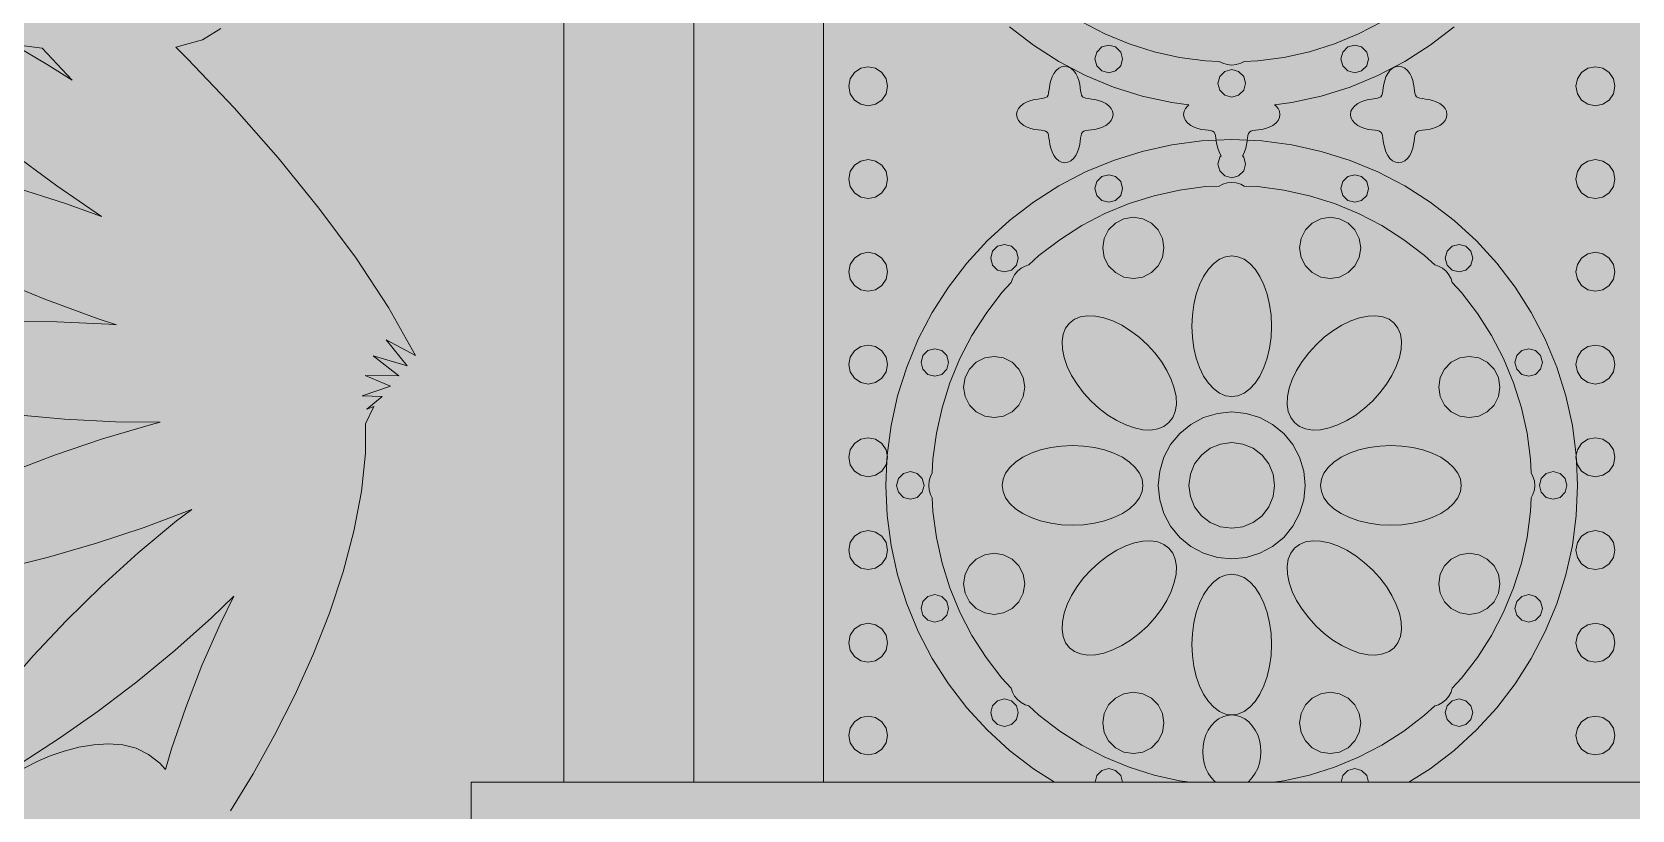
# Model space of a CAD drawing. Header units: millimetres. Extents: x -2412 to 16214, y -1176 to 12021.
# Drawn here: x 1608 to 2925, y 4450 to 5091 of the extents above; entities that cross this region are included whole.
import ezdxf

# ---------------------------------------------------------------- set-up
doc = ezdxf.new("R2010")
doc.units = ezdxf.units.MM
for name, color, linetype, lineweight, true_color in [('00_WHITE_BACKGROUND', 7, 'Continuous', 18, 0xffffff), ('03_FRAMES_DOORS', 7, 'Continuous', 18, 0x000000), ('06_ORNAMENT', 7, 'Continuous', 18, 0x000000), ('07_RAILINGS', 7, 'Continuous', 18, 0x000000)]:
    doc.layers.add(name, color=color, linetype=linetype, lineweight=lineweight, true_color=true_color)

msp = doc.modelspace()

# ---------------------------------------------------------------- linework, layer by layer
at = {"layer": '00_WHITE_BACKGROUND', "lineweight": 18, "true_color": 0xffffff}
msp.add_solid([(-2412.2137, -1175.5725), (16213.7405, -1175.5725), (-2412.2137, 12015.2672), (16213.7405, 12015.2672)], dxfattribs=at)
at = {"layer": '03_FRAMES_DOORS', "color": 7, "lineweight": 18, "true_color": 0x000000}
for points in [[(2857.4504, 5782.9924), (2817.5725, 5775.8015), (2770.5344, 5766.6412), (2721.5725, 5756.3664), (2671.1603, 5744.9924), (2619.7557, 5732.5038), (2567.8321, 5718.8702), (2515.8626, 5704.1069), (2464.3206, 5688.1985), (2413.6641, 5671.145), (2364.3664, 5652.9313), (2316.8855, 5633.5573), (2271.7099, 5613.0076), (2229.2977, 5591.2672), (2190.1221, 5568.3511), (2154.6412, 5544.229), (2123.3435, 5518.916), (2096.6718, 5492.3969), (2075.1298, 5464.6565), (2059.145, 5435.6794), (2049.2214, 5405.4809), (2045.8015, 5374.0458), (2045.8015, 4473.2824)], [(2885.1298, 5679.3893), (2875.4046, 5677.6183), (2835.8779, 5669.8473), (2794.2443, 5661.0076), (2750.9008, 5651.1145), (2706.2595, 5640.1374), (2660.7634, 5628.0916), (2614.8092, 5614.9466), (2568.7939, 5600.7176), (2523.1603, 5585.374), (2478.3206, 5568.9313), (2434.6718, 5551.374), (2392.6565, 5532.687), (2352.6565, 5512.8702), (2315.1145, 5491.9084), (2280.4275, 5469.8015), (2249.0229, 5446.5496), (2221.313, 5422.1374), (2197.7099, 5396.5649), (2178.626, 5369.8168), (2164.4885, 5341.8779), (2155.6947, 5312.7634), (2152.6718, 5282.4427), (2152.6718, 4473.2824)], [(2311.1298, 5321.2519), (2298.7481, 5307.542), (2282.1374, 5283.771), (2269.8168, 5258.9466), (2262.1679, 5233.0534), (2259.542, 5206.1069), (2259.542, 4473.2824)], [(2505.5115, 4473.2824), (2561.3282, 4473.2824), (2582.1985, 4473.2824), (2608.6412, 4473.2824), (2629.5115, 4473.2824), (2685.3282, 4473.2824), (2707.9542, 4473.2824), (2741.2672, 4473.2824), (2938.9313, 4473.2824)]]:
    msp.add_lwpolyline(points, dxfattribs=at)
at = {"layer": '06_ORNAMENT', "color": 7, "lineweight": 18, "true_color": 0x000000}
for points in [[(2471.9847, 5099.1756), (2491.084, 5089.2366), (2510.9924, 5080.9924), (2531.5267, 5074.5191), (2552.5496, 5069.8626), (2573.9084, 5067.0534), (2585.1908, 5066.5496), (2588.0305, 5065.0687), (2591.6794, 5063.9542), (2595.4198, 5063.5878), (2599.1603, 5063.9542), (2602.8092, 5065.0687), (2605.6489, 5066.5496), (2616.9313, 5067.0534), (2638.2901, 5069.8626), (2659.313, 5074.5191), (2679.8473, 5080.9924), (2699.7557, 5089.2366), (2718.855, 5099.1756)], [(1601.542, 5079.4656), (1616.5191, 5077.3588), (1641.1298, 5051.084), (1620.5954, 5064.0458), (1577.7557, 5089.2519)], [(1771.3893, 4449.771), (1789.9847, 4480.0763), (1807.7252, 4511.8931), (1824.3206, 4544.8092), (1839.4504, 4578.458), (1852.8092, 4612.4427), (1864.0916, 4646.3969), (1873.0076, 4679.9084), (1879.2519, 4712.6107), (1882.4885, 4744.1221), (1882.458, 4768.3359), (1889.313, 4782.4427), (1883.6947, 4780.2595), (1896.1832, 4790.8397), (1879.6489, 4791.374), (1903.0534, 4799.2366), (1882.3817, 4807.8931), (1909.9237, 4807.6336), (1888.7634, 4824.2595), (1916.7939, 4816.0305), (1899.4656, 4837.4962), (1923.6641, 4824.4275), (1901.4198, 4863.9084), (1874.7328, 4904.4885), (1844.2443, 4945.6947), (1810.5649, 4987.084), (1774.3206, 5028.2137), (1736.1221, 5068.6412), (1726.3511, 5078.3511), (1748.2901, 5084.3511), (1763.3588, 5093.7405)], [(2412.4427, 5094.916), (2432.1527, 5079.8015), (2453.0992, 5066.458), (2475.1145, 5054.9924), (2498.0611, 5045.4809), (2521.7405, 5038.0153), (2545.9847, 5032.6412), (2560.1374, 5030.7786), (2559.2214, 5030.1069), (2557.3282, 5027.9084), (2556.1374, 5025.4809), (2555.7252, 5022.9008), (2556.1374, 5020.3206), (2557.3282, 5017.8931), (2559.2214, 5015.6947), (2561.6794, 5013.8626), (2564.5191, 5012.4122), (2567.542, 5011.3588), (2570.5802, 5010.6412), (2573.4198, 5010.1985), (2575.9389, 5009.8779), (2578.0305, 5009.5573), (2579.6641, 5009.084), (2580.8244, 5008.3053), (2581.6031, 5007.145), (2582.0763, 5005.5115), (2582.3969, 5003.4198), (2582.626, 5001.6489)], [(2608.2137, 5001.6489), (2608.4427, 5003.4198), (2608.7634, 5005.5115), (2609.2366, 5007.145), (2610.0153, 5008.3053), (2611.1756, 5009.084), (2612.8092, 5009.5573), (2614.9008, 5009.8779), (2617.4198, 5010.1985), (2620.2595, 5010.6412), (2623.2977, 5011.3588), (2626.3206, 5012.4122), (2629.1603, 5013.8626), (2631.6183, 5015.6947), (2633.5115, 5017.8931), (2634.7023, 5020.3206), (2635.1145, 5022.9008), (2634.7023, 5025.4809), (2633.5115, 5027.9084), (2631.6183, 5030.1069), (2630.7023, 5030.7786), (2644.855, 5032.6412), (2669.0992, 5038.0153), (2692.7786, 5045.4809), (2715.7252, 5054.9924), (2737.7557, 5066.458), (2758.687, 5079.8015), (2778.3969, 5094.916)], [(1587.6336, 4994.2748), (1628.5954, 4964.1832), (1665.313, 4938.9771), (1635.5573, 4949.6489), (1591.0076, 4963.8931)], [(2582.626, 5001.6489), (2570.6107, 5001.1298), (2545.9847, 4997.8931), (2521.7405, 4992.5191), (2498.0611, 4985.0534), (2475.1145, 4975.542), (2453.0992, 4964.0763), (2432.1527, 4950.7328), (2412.4427, 4935.6183), (2394.1374, 4918.8397), (2377.3588, 4900.5344), (2362.2443, 4880.8244), (2348.9008, 4859.8779), (2337.4351, 4837.8626), (2327.9237, 4814.916), (2320.458, 4791.2366), (2315.084, 4766.9924), (2311.8626, 4742.4885)], [(2608.2137, 5001.6489), (2595.4198, 5002.2137), (2582.626, 5001.6489)], [(2582.626, 5001.6489), (2582.7176, 5000.9008), (2583.1603, 4998.0611), (2583.8779, 4995.0229), (2584.9313, 4992), (2586.3817, 4989.1603), (2586.6565, 4988.7786), (2585.6031, 4987.7252), (2584.0916, 4982.0611), (2585.6031, 4976.3969), (2589.7557, 4972.2443), (2595.4198, 4970.7176), (2601.084, 4972.2443), (2605.2366, 4976.3969), (2606.7634, 4982.0611), (2605.2366, 4987.7252), (2604.1832, 4988.7786), (2604.458, 4989.1603), (2605.9084, 4992), (2606.9618, 4995.0229), (2607.6794, 4998.0611), (2608.1221, 5000.9008), (2608.2137, 5001.6489)], [(2878.9771, 4742.4885), (2875.7557, 4766.9924), (2870.3817, 4791.2366), (2862.916, 4814.916), (2853.4046, 4837.8626), (2841.9389, 4859.8779), (2828.5954, 4880.8244), (2813.4809, 4900.5344), (2796.7023, 4918.8397), (2778.3969, 4935.6183), (2758.687, 4950.7328), (2737.7557, 4964.0763), (2715.7252, 4975.542), (2692.7786, 4985.0534), (2669.0992, 4992.5191), (2644.855, 4997.8931), (2620.229, 5001.1298), (2608.2137, 5001.6489)], [(2629.5115, 4473.2824), (2638.2901, 4474.4427), (2659.313, 4479.0992), (2679.8473, 4485.5725), (2699.7557, 4493.8168), (2718.855, 4503.7557), (2737.0229, 4515.3282), (2754.1069, 4528.4427), (2762.4275, 4536.0763), (2765.4962, 4537.0229), (2768.855, 4538.8244), (2771.771, 4541.2061), (2774.1527, 4544.1221), (2775.9542, 4547.4809), (2776.9008, 4550.5496), (2784.5344, 4558.8702), (2797.6489, 4575.9542), (2809.2214, 4594.1221), (2819.1603, 4613.2214), (2827.4046, 4633.1298), (2833.8779, 4653.6641), (2838.5344, 4674.687), (2841.3435, 4696.0458), (2841.8473, 4707.3282), (2843.3282, 4710.1679), (2844.4427, 4713.8168), (2844.8092, 4717.5573), (2844.4427, 4721.2977), (2843.3282, 4724.9466), (2841.8473, 4727.7863), (2841.3435, 4739.0687), (2838.5344, 4760.4275), (2833.8779, 4781.4504), (2827.4046, 4801.9847), (2819.1603, 4821.8931), (2809.2214, 4840.9924), (2797.6489, 4859.1603), (2784.5344, 4876.2443), (2776.9008, 4884.5649), (2775.9542, 4887.6336), (2774.1527, 4890.9924), (2771.771, 4893.9084), (2768.855, 4896.2901), (2765.4962, 4898.0916), (2762.4275, 4899.0382), (2754.1069, 4906.6718), (2737.0229, 4919.7863), (2718.855, 4931.3588), (2699.7557, 4941.2977), (2679.8473, 4949.542), (2659.313, 4956.0153), (2638.2901, 4960.6718), (2616.9313, 4963.4809), (2605.6489, 4963.9847), (2602.8092, 4965.4656), (2599.1603, 4966.5802), (2595.4198, 4966.9466), (2591.6794, 4966.5802), (2588.0305, 4965.4656), (2585.1908, 4963.9847), (2573.9084, 4963.4809), (2552.5496, 4960.6718), (2531.5267, 4956.0153), (2510.9924, 4949.542), (2491.084, 4941.2977), (2471.9847, 4931.3588), (2453.8168, 4919.7863), (2436.7328, 4906.6718), (2428.4122, 4899.0382), (2425.3435, 4898.0916), (2421.9847, 4896.2901), (2419.0687, 4893.9084), (2416.687, 4890.9924), (2414.8855, 4887.6336), (2413.9389, 4884.5649), (2406.3053, 4876.2443), (2393.1908, 4859.1603), (2381.6183, 4840.9924), (2371.6794, 4821.8931), (2363.4351, 4801.9847), (2356.9618, 4781.4504), (2352.3053, 4760.4275), (2349.4962, 4739.0687), (2348.9924, 4727.7863), (2347.5115, 4724.9466), (2346.3969, 4721.2977), (2346.0305, 4717.5573), (2346.3969, 4713.8168), (2347.5115, 4710.1679), (2348.9924, 4707.3282), (2349.4962, 4696.0458), (2352.3053, 4674.687), (2356.9618, 4653.6641), (2363.4351, 4633.1298), (2371.6794, 4613.2214), (2381.6183, 4594.1221), (2393.1908, 4575.9542), (2406.3053, 4558.8702), (2413.9389, 4550.5496), (2414.8855, 4547.4809), (2416.687, 4544.1221), (2419.0687, 4541.2061), (2421.9847, 4538.8244), (2425.3435, 4537.0229), (2428.4122, 4536.0763), (2436.7328, 4528.4427), (2453.8168, 4515.3282), (2471.9847, 4503.7557), (2491.084, 4493.8168), (2510.9924, 4485.5725), (2531.5267, 4479.0992), (2552.5496, 4474.4427), (2561.3282, 4473.2824)], [(1575.4351, 4888.4733), (1618.6718, 4870.8702), (1662.5496, 4854.7634), (1677.7099, 4849.8473), (1671.2061, 4850.3969), (1628.5496, 4852.2595), (1586.2901, 4852.4733)], [(1592.6565, 4775.8626), (1634.6718, 4772.0611), (1676.8397, 4769.8931), (1713.5725, 4769.5267), (1706.2748, 4767.7405), (1666.2137, 4755.9847), (1626.626, 4742.5191), (1588.0153, 4727.6641)], [(2311.8626, 4742.4885), (2310.9924, 4746.855), (2307.5115, 4752.0458), (2302.3206, 4755.5267), (2296.1832, 4756.7481), (2290.0458, 4755.5267), (2284.855, 4752.0458), (2281.374, 4746.855), (2280.1527, 4740.7176), (2281.374, 4734.5802), (2284.855, 4729.374), (2290.0458, 4725.9084), (2296.1832, 4724.687), (2302.3206, 4725.9084), (2307.5115, 4729.374), (2310.9924, 4734.5802), (2311.6489, 4737.8931)], [(2879.1908, 4737.8931), (2879.8473, 4734.5802), (2883.3282, 4729.374), (2888.5191, 4725.9084), (2894.6565, 4724.687), (2900.7939, 4725.9084), (2905.9847, 4729.374), (2909.4656, 4734.5802), (2910.687, 4740.7176), (2909.4656, 4746.855), (2905.9847, 4752.0458), (2900.7939, 4755.5267), (2894.6565, 4756.7481), (2888.5191, 4755.5267), (2883.3282, 4752.0458), (2879.8473, 4746.855), (2878.9771, 4742.4885)], [(2311.8626, 4742.4885), (2311.8473, 4742.3664), (2311.6489, 4737.8931)], [(2311.6489, 4737.8931), (2312.2137, 4740.7176), (2311.8626, 4742.4885)], [(2878.9771, 4742.4885), (2878.626, 4740.7176), (2879.1908, 4737.8931)], [(2879.1908, 4737.8931), (2878.9924, 4742.3664), (2878.9771, 4742.4885)], [(2311.6489, 4737.8931), (2310.7634, 4717.5573), (2311.8473, 4692.7481), (2315.084, 4668.1221), (2320.458, 4643.8779), (2327.9237, 4620.1985), (2337.4351, 4597.2519), (2348.9008, 4575.2214), (2362.2443, 4554.2901), (2377.3588, 4534.5802), (2394.1374, 4516.2748), (2412.4427, 4499.4962), (2432.1527, 4484.3817), (2449.5725, 4473.2824)], [(2741.2672, 4473.2824), (2758.687, 4484.3817), (2778.3969, 4499.4962), (2796.7023, 4516.2748), (2813.4809, 4534.5802), (2828.5954, 4554.2901), (2841.9389, 4575.2214), (2853.4046, 4597.2519), (2862.916, 4620.1985), (2870.3817, 4643.8779), (2875.7557, 4668.1221), (2878.9924, 4692.7481), (2880.0763, 4717.5573), (2879.1908, 4737.8931)], [(1581.9542, 4648.7328), (1621.542, 4658.5344), (1661.2214, 4669.9389), (1700.4733, 4682.9313), (1738.7328, 4697.4351), (1739.6031, 4697.8015), (1727.0229, 4688.3053), (1695.5573, 4662.1527), (1665.2061, 4634.626), (1636.2901, 4606.2137), (1609.1298, 4577.3588), (1584.0763, 4548.5344)], [(1599.084, 4489.0382), (1630.626, 4509.3893), (1662.5344, 4531.7863), (1694.3664, 4555.9542), (1725.6489, 4581.6489), (1755.8779, 4608.5954), (1774.2595, 4626.4885), (1762.8397, 4603.4504), (1747.8473, 4569.2672), (1734.5344, 4534.8397), (1722.9618, 4500.626), (1718.0611, 4483.7863), (1713.2061, 4488.8397), (1703.8168, 4496.1832), (1693.771, 4501.1756), (1682.7481, 4503.9847), (1671.0076, 4504.8855), (1658.8702, 4504.1527), (1646.626, 4502.0763), (1634.5802, 4498.9008), (1623.0076, 4494.916), (1612.2137, 4490.3817), (1601.5573, 4484.7939)], [(2595.4198, 4528.626), (2591.6794, 4528.2595), (2588.0305, 4527.145), (2584.5496, 4525.3282), (2581.3588, 4522.855), (2578.5038, 4519.771), (2576.0611, 4516.1679), (2574.0916, 4512.1221), (2572.6565, 4507.7405), (2571.7863, 4503.1298), (2571.4962, 4498.3969), (2571.7863, 4493.6641), (2572.6565, 4489.0534), (2574.0916, 4484.6718), (2576.0611, 4480.626), (2578.5038, 4477.0229), (2581.3588, 4473.9389), (2582.1985, 4473.2824)], [(2608.6412, 4473.2824), (2609.4809, 4473.9389), (2612.3359, 4477.0229), (2614.7786, 4480.626), (2616.7481, 4484.6718), (2618.1832, 4489.0534), (2619.0534, 4493.6641), (2619.3588, 4498.3969), (2619.0534, 4503.1298), (2618.1832, 4507.7405), (2616.7481, 4512.1221), (2614.7786, 4516.1679), (2612.3359, 4519.771), (2609.4809, 4522.855), (2606.2901, 4525.3282), (2602.8092, 4527.145), (2599.1603, 4528.2595), (2595.4198, 4528.626)], [(2707.9542, 4473.2824), (2706.458, 4478.855), (2702.3053, 4483.0076), (2696.6412, 4484.5191), (2690.9771, 4483.0076), (2686.8244, 4478.855), (2685.3282, 4473.2824)], [(2152.6718, 4473.2824), (2259.542, 4473.2824), (2449.5725, 4473.2824)], [(2449.5725, 4473.2824), (2482.8855, 4473.2824)]]:
    msp.add_lwpolyline(points, dxfattribs=at)
for points in [[(2482.8702, 5068.6107), (2484.3817, 5062.9466), (2488.5344, 5058.7939), (2494.1985, 5057.2672), (2499.8626, 5058.7939), (2504.0153, 5062.9466), (2505.542, 5068.6107), (2504.0153, 5074.2748), (2499.8626, 5078.4275), (2494.1985, 5079.9389), (2488.5344, 5078.4275), (2484.3817, 5074.2748)], [(2685.2977, 5068.6107), (2686.8244, 5062.9466), (2690.9771, 5058.7939), (2696.6412, 5057.2672), (2702.3053, 5058.7939), (2706.458, 5062.9466), (2707.9695, 5068.6107), (2706.458, 5074.2748), (2702.3053, 5078.4275), (2696.6412, 5079.9389), (2690.9771, 5078.4275), (2686.8244, 5074.2748)], [(2280.1527, 5046.0611), (2281.374, 5039.9237), (2284.855, 5034.7176), (2290.0458, 5031.2519), (2296.1832, 5030.0305), (2302.3206, 5031.2519), (2307.5115, 5034.7176), (2310.9924, 5039.9237), (2312.2137, 5046.0611), (2310.9924, 5052.1985), (2307.5115, 5057.3893), (2302.3206, 5060.8702), (2296.1832, 5062.0916), (2290.0458, 5060.8702), (2284.855, 5057.3893), (2281.374, 5052.1985)], [(2418.3206, 5022.9008), (2418.7328, 5020.3206), (2419.9237, 5017.8931), (2421.8168, 5015.6947), (2424.2748, 5013.8626), (2427.1145, 5012.4122), (2430.1374, 5011.3588), (2433.1756, 5010.6412), (2436.0153, 5010.1985), (2438.5344, 5009.8779), (2440.626, 5009.5573), (2442.2595, 5009.084), (2443.4198, 5008.3053), (2444.1985, 5007.145), (2444.6718, 5005.5115), (2444.9924, 5003.4198), (2445.313, 5000.9008), (2445.7557, 4998.0611), (2446.4733, 4995.0229), (2447.5267, 4992), (2448.9771, 4989.1603), (2450.8092, 4986.7023), (2453.0076, 4984.8092), (2455.4351, 4983.6183), (2458.0153, 4983.2061), (2460.5954, 4983.6183), (2463.0229, 4984.8092), (2465.2214, 4986.7023), (2467.0534, 4989.1603), (2468.5038, 4992), (2469.5573, 4995.0229), (2470.2748, 4998.0611), (2470.7176, 5000.9008), (2471.0382, 5003.4198), (2471.3588, 5005.5115), (2471.8321, 5007.145), (2472.6107, 5008.3053), (2473.771, 5009.084), (2475.4046, 5009.5573), (2477.4962, 5009.8779), (2480.0153, 5010.1985), (2482.855, 5010.6412), (2485.8931, 5011.3588), (2488.916, 5012.4122), (2491.7557, 5013.8626), (2494.2137, 5015.6947), (2496.1069, 5017.8931), (2497.2977, 5020.3206), (2497.7099, 5022.9008), (2497.2977, 5025.4809), (2496.1069, 5027.9084), (2494.2137, 5030.1069), (2491.7557, 5031.9389), (2488.916, 5033.3893), (2485.8931, 5034.4427), (2482.855, 5035.1603), (2480.0153, 5035.6031), (2477.4962, 5035.9237), (2475.4046, 5036.2443), (2473.771, 5036.7176), (2472.6107, 5037.4962), (2471.8321, 5038.6565), (2471.3588, 5040.2901), (2471.0382, 5042.3817), (2470.7176, 5044.9008), (2470.2748, 5047.7405), (2469.5573, 5050.7786), (2468.5038, 5053.8015), (2467.0534, 5056.6412), (2465.2214, 5059.0992), (2463.0229, 5060.9924), (2460.5954, 5062.1832), (2458.0153, 5062.5954), (2455.4351, 5062.1832), (2453.0076, 5060.9924), (2450.8092, 5059.0992), (2448.9771, 5056.6412), (2447.5267, 5053.8015), (2446.4733, 5050.7786), (2445.7557, 5047.7405), (2445.313, 5044.9008), (2444.9924, 5042.3817), (2444.6718, 5040.2901), (2444.1985, 5038.6565), (2443.4198, 5037.4962), (2442.2595, 5036.7176), (2440.626, 5036.2443), (2438.5344, 5035.9237), (2436.0153, 5035.6031), (2433.1756, 5035.1603), (2430.1374, 5034.4427), (2427.1145, 5033.3893), (2424.2748, 5031.9389), (2421.8168, 5030.1069), (2419.9237, 5027.9084), (2418.7328, 5025.4809)], [(2584.0916, 5048.4733), (2585.6031, 5042.8092), (2589.7557, 5038.6565), (2595.4198, 5037.1298), (2601.084, 5038.6565), (2605.2366, 5042.8092), (2606.7634, 5048.4733), (2605.2366, 5054.1374), (2601.084, 5058.2901), (2595.4198, 5059.8015), (2589.7557, 5058.2901), (2585.6031, 5054.1374)], [(2693.1298, 5022.9008), (2693.542, 5020.3206), (2694.7328, 5017.8931), (2696.626, 5015.6947), (2699.084, 5013.8626), (2701.9237, 5012.4122), (2704.9466, 5011.3588), (2707.9847, 5010.6412), (2710.8244, 5010.1985), (2713.3435, 5009.8779), (2715.4351, 5009.5573), (2717.0687, 5009.084), (2718.229, 5008.3053), (2719.0076, 5007.145), (2719.4809, 5005.5115), (2719.8015, 5003.4198), (2720.1221, 5000.9008), (2720.5649, 4998.0611), (2721.2824, 4995.0229), (2722.3359, 4992), (2723.7863, 4989.1603), (2725.6183, 4986.7023), (2727.8168, 4984.8092), (2730.2443, 4983.6183), (2732.8244, 4983.2061), (2735.4046, 4983.6183), (2737.8321, 4984.8092), (2740.0305, 4986.7023), (2741.8626, 4989.1603), (2743.313, 4992), (2744.3664, 4995.0229), (2745.084, 4998.0611), (2745.5267, 5000.9008), (2745.8473, 5003.4198), (2746.1679, 5005.5115), (2746.6412, 5007.145), (2747.4198, 5008.3053), (2748.5802, 5009.084), (2750.2137, 5009.5573), (2752.3053, 5009.8779), (2754.8244, 5010.1985), (2757.6641, 5010.6412), (2760.7023, 5011.3588), (2763.7252, 5012.4122), (2766.5649, 5013.8626), (2769.0229, 5015.6947), (2770.916, 5017.8931), (2772.1069, 5020.3206), (2772.5191, 5022.9008), (2772.1069, 5025.4809), (2770.916, 5027.9084), (2769.0229, 5030.1069), (2766.5649, 5031.9389), (2763.7252, 5033.3893), (2760.7023, 5034.4427), (2757.6641, 5035.1603), (2754.8244, 5035.6031), (2752.3053, 5035.9237), (2750.2137, 5036.2443), (2748.5802, 5036.7176), (2747.4198, 5037.4962), (2746.6412, 5038.6565), (2746.1679, 5040.2901), (2745.8473, 5042.3817), (2745.5267, 5044.9008), (2745.084, 5047.7405), (2744.3664, 5050.7786), (2743.313, 5053.8015), (2741.8626, 5056.6412), (2740.0305, 5059.0992), (2737.8321, 5060.9924), (2735.4046, 5062.1832), (2732.8244, 5062.5954), (2730.2443, 5062.1832), (2727.8168, 5060.9924), (2725.6183, 5059.0992), (2723.7863, 5056.6412), (2722.3359, 5053.8015), (2721.2824, 5050.7786), (2720.5649, 5047.7405), (2720.1221, 5044.9008), (2719.8015, 5042.3817), (2719.4809, 5040.2901), (2719.0076, 5038.6565), (2718.229, 5037.4962), (2717.0687, 5036.7176), (2715.4351, 5036.2443), (2713.3435, 5035.9237), (2710.8244, 5035.6031), (2707.9847, 5035.1603), (2704.9466, 5034.4427), (2701.9237, 5033.3893), (2699.084, 5031.9389), (2696.626, 5030.1069), (2694.7328, 5027.9084), (2693.542, 5025.4809)], [(2878.626, 5046.0611), (2879.8473, 5039.9237), (2883.3282, 5034.7176), (2888.5191, 5031.2519), (2894.6565, 5030.0305), (2900.7939, 5031.2519), (2905.9847, 5034.7176), (2909.4656, 5039.9237), (2910.687, 5046.0611), (2909.4656, 5052.1985), (2905.9847, 5057.3893), (2900.7939, 5060.8702), (2894.6565, 5062.0916), (2888.5191, 5060.8702), (2883.3282, 5057.3893), (2879.8473, 5052.1985)], [(2280.1527, 4969.7252), (2281.374, 4963.5878), (2284.855, 4958.3817), (2290.0458, 4954.916), (2296.1832, 4953.6947), (2302.3206, 4954.916), (2307.5115, 4958.3817), (2310.9924, 4963.5878), (2312.2137, 4969.7252), (2310.9924, 4975.8626), (2307.5115, 4981.0534), (2302.3206, 4984.5344), (2296.1832, 4985.7557), (2290.0458, 4984.5344), (2284.855, 4981.0534), (2281.374, 4975.8626)], [(2878.626, 4969.7252), (2879.8473, 4963.5878), (2883.3282, 4958.3817), (2888.5191, 4954.916), (2894.6565, 4953.6947), (2900.7939, 4954.916), (2905.9847, 4958.3817), (2909.4656, 4963.5878), (2910.687, 4969.7252), (2909.4656, 4975.8626), (2905.9847, 4981.0534), (2900.7939, 4984.5344), (2894.6565, 4985.7557), (2888.5191, 4984.5344), (2883.3282, 4981.0534), (2879.8473, 4975.8626)], [(2482.8702, 4961.9237), (2484.3817, 4956.2595), (2488.5344, 4952.1069), (2494.1985, 4950.5954), (2499.8626, 4952.1069), (2504.0153, 4956.2595), (2505.542, 4961.9237), (2504.0153, 4967.5878), (2499.8626, 4971.7405), (2494.1985, 4973.2672), (2488.5344, 4971.7405), (2484.3817, 4967.5878)], [(2685.2977, 4961.9237), (2686.8244, 4956.2595), (2690.9771, 4952.1069), (2696.6412, 4950.5954), (2702.3053, 4952.1069), (2706.458, 4956.2595), (2707.9695, 4961.9237), (2706.458, 4967.5878), (2702.3053, 4971.7405), (2696.6412, 4973.2672), (2690.9771, 4971.7405), (2686.8244, 4967.5878)], [(2489.2519, 4913.0534), (2490.4885, 4905.2672), (2494.0611, 4898.2443), (2499.6336, 4892.6718), (2506.6565, 4889.0992), (2514.4427, 4887.8626), (2522.229, 4889.0992), (2529.2519, 4892.6718), (2534.8244, 4898.2443), (2538.3969, 4905.2672), (2539.6336, 4913.0534), (2538.3969, 4920.8397), (2534.8244, 4927.8626), (2529.2519, 4933.4351), (2522.229, 4937.0076), (2514.4427, 4938.2443), (2506.6565, 4937.0076), (2499.6336, 4933.4351), (2494.0611, 4927.8626), (2490.4885, 4920.8397)], [(2651.2061, 4913.0534), (2652.4427, 4905.2672), (2656.0153, 4898.2443), (2661.5878, 4892.6718), (2668.6107, 4889.0992), (2676.3969, 4887.8626), (2684.1832, 4889.0992), (2691.2061, 4892.6718), (2696.7786, 4898.2443), (2700.3511, 4905.2672), (2701.5878, 4913.0534), (2700.3511, 4920.8397), (2696.7786, 4927.8626), (2691.2061, 4933.4351), (2684.1832, 4937.0076), (2676.3969, 4938.2443), (2668.6107, 4937.0076), (2661.5878, 4933.4351), (2656.0153, 4927.8626), (2652.4427, 4920.8397)], [(2397.0534, 4904.5954), (2398.5649, 4898.916), (2402.7176, 4894.7786), (2408.3817, 4893.2519), (2414.0611, 4894.7786), (2418.1985, 4898.916), (2419.7252, 4904.5954), (2418.1985, 4910.2595), (2414.0611, 4914.4122), (2408.3817, 4915.9237), (2402.7176, 4914.4122), (2398.5649, 4910.2595)], [(2771.1145, 4904.5954), (2772.6412, 4898.916), (2776.7786, 4894.7786), (2782.458, 4893.2519), (2788.1221, 4894.7786), (2792.2748, 4898.916), (2793.7863, 4904.5954), (2792.2748, 4910.2595), (2788.1221, 4914.4122), (2782.458, 4915.9237), (2776.7786, 4914.4122), (2772.6412, 4910.2595)], [(2280.1527, 4893.3893), (2281.374, 4887.2519), (2284.855, 4882.0458), (2290.0458, 4878.5802), (2296.1832, 4877.3588), (2302.3206, 4878.5802), (2307.5115, 4882.0458), (2310.9924, 4887.2519), (2312.2137, 4893.3893), (2310.9924, 4899.5267), (2307.5115, 4904.7176), (2302.3206, 4908.1985), (2296.1832, 4909.4198), (2290.0458, 4908.1985), (2284.855, 4904.7176), (2281.374, 4899.5267)], [(2562.6718, 4848.5496), (2563.0687, 4839.4809), (2564.2748, 4830.6412), (2566.2443, 4822.2443), (2568.9313, 4814.4885), (2572.2595, 4807.5878), (2576.1679, 4801.6794), (2580.5496, 4796.9313), (2585.2977, 4793.4504), (2590.2901, 4791.3282), (2595.4198, 4790.6107), (2600.5496, 4791.3282), (2605.542, 4793.4504), (2610.2901, 4796.9313), (2614.6718, 4801.6794), (2618.5802, 4807.5878), (2621.9084, 4814.4885), (2624.5954, 4822.2443), (2626.5649, 4830.6412), (2627.771, 4839.4809), (2628.1679, 4848.5496), (2627.771, 4857.6183), (2626.5649, 4866.458), (2624.5954, 4874.855), (2621.9084, 4882.6107), (2618.5802, 4889.5115), (2614.6718, 4895.4198), (2610.2901, 4900.1679), (2605.542, 4903.6489), (2600.5496, 4905.771), (2595.4198, 4906.4885), (2590.2901, 4905.771), (2585.2977, 4903.6489), (2580.5496, 4900.1679), (2576.1679, 4895.4198), (2572.2595, 4889.5115), (2568.9313, 4882.6107), (2566.2443, 4874.855), (2564.2748, 4866.458), (2563.0687, 4857.6183)], [(2878.626, 4893.3893), (2879.8473, 4887.2519), (2883.3282, 4882.0458), (2888.5191, 4878.5802), (2894.6565, 4877.3588), (2900.7939, 4878.5802), (2905.9847, 4882.0458), (2909.4656, 4887.2519), (2910.687, 4893.3893), (2909.4656, 4899.5267), (2905.9847, 4904.7176), (2900.7939, 4908.1985), (2894.6565, 4909.4198), (2888.5191, 4908.1985), (2883.3282, 4904.7176), (2879.8473, 4899.5267)], [(2455.771, 4836.1679), (2456.0458, 4829.7099), (2457.4504, 4822.7786), (2459.9847, 4815.5267), (2463.5573, 4808.1527), (2468.1069, 4800.8244), (2473.5115, 4793.7252), (2479.6336, 4787.0229), (2486.3359, 4780.9008), (2493.4351, 4775.4962), (2500.7634, 4770.9466), (2508.1374, 4767.374), (2515.3893, 4764.8397), (2522.3206, 4763.4198), (2528.7786, 4763.1603), (2534.5954, 4764.0611), (2539.6336, 4766.0916), (2543.7557, 4769.2214), (2546.8855, 4773.3435), (2548.916, 4778.3817), (2549.8168, 4784.1985), (2549.5573, 4790.6565), (2548.1374, 4797.5878), (2545.6031, 4804.8397), (2542.0305, 4812.2137), (2537.4809, 4819.542), (2532.0763, 4826.6412), (2525.9542, 4833.3435), (2519.2519, 4839.4656), (2512.1527, 4844.8702), (2504.8244, 4849.4198), (2497.4504, 4852.9924), (2490.1985, 4855.5267), (2483.2672, 4856.9313), (2476.8092, 4857.2061), (2470.9924, 4856.3053), (2465.9542, 4854.2748), (2461.8321, 4851.145), (2458.7023, 4847.0229), (2456.6718, 4841.9847)], [(2641.0229, 4784.1985), (2641.9237, 4778.3817), (2643.9542, 4773.3435), (2647.084, 4769.2214), (2651.2061, 4766.0916), (2656.2443, 4764.0611), (2662.0611, 4763.1603), (2668.5191, 4763.4198), (2675.4504, 4764.8397), (2682.7023, 4767.374), (2690.0763, 4770.9466), (2697.4046, 4775.4962), (2704.5038, 4780.9008), (2711.2061, 4787.0229), (2717.3282, 4793.7252), (2722.7328, 4800.8244), (2727.2824, 4808.1527), (2730.855, 4815.5267), (2733.3893, 4822.7786), (2734.7939, 4829.7099), (2735.0687, 4836.1679), (2734.1679, 4841.9847), (2732.1374, 4847.0229), (2729.0076, 4851.145), (2724.8855, 4854.2748), (2719.8473, 4856.3053), (2714.0305, 4857.2061), (2707.5725, 4856.9313), (2700.6412, 4855.5267), (2693.3893, 4852.9924), (2686.0153, 4849.4198), (2678.687, 4844.8702), (2671.5878, 4839.4656), (2664.8855, 4833.3435), (2658.7634, 4826.6412), (2653.3588, 4819.542), (2648.8092, 4812.2137), (2645.2366, 4804.8397), (2642.7023, 4797.5878), (2641.2824, 4790.6565)], [(2280.1527, 4817.0534), (2281.374, 4810.916), (2284.855, 4805.7099), (2290.0458, 4802.2443), (2296.1832, 4801.0229), (2302.3206, 4802.2443), (2307.5115, 4805.7099), (2310.9924, 4810.916), (2312.2137, 4817.0534), (2310.9924, 4823.1908), (2307.5115, 4828.3817), (2302.3206, 4831.8626), (2296.1832, 4833.084), (2290.0458, 4831.8626), (2284.855, 4828.3817), (2281.374, 4823.1908)], [(2878.626, 4817.0534), (2879.8473, 4810.916), (2883.3282, 4805.7099), (2888.5191, 4802.2443), (2894.6565, 4801.0229), (2900.7939, 4802.2443), (2905.9847, 4805.7099), (2909.4656, 4810.916), (2910.687, 4817.0534), (2909.4656, 4823.1908), (2905.9847, 4828.3817), (2900.7939, 4831.8626), (2894.6565, 4833.084), (2888.5191, 4831.8626), (2883.3282, 4828.3817), (2879.8473, 4823.1908)], [(2339.7099, 4818.7786), (2341.2366, 4813.1145), (2345.3893, 4808.9618), (2351.0534, 4807.4351), (2356.7176, 4808.9618), (2360.8702, 4813.1145), (2362.3817, 4818.7786), (2360.8702, 4824.4427), (2356.7176, 4828.5954), (2351.0534, 4830.1069), (2345.3893, 4828.5954), (2341.2366, 4824.4427)], [(2374.7328, 4798.5344), (2375.9695, 4790.7481), (2379.542, 4783.7252), (2385.1145, 4778.1527), (2392.1374, 4774.5802), (2399.9237, 4773.3435), (2407.7099, 4774.5802), (2414.7328, 4778.1527), (2420.3053, 4783.7252), (2423.8779, 4790.7481), (2425.1145, 4798.5344), (2423.8779, 4806.3206), (2420.3053, 4813.3435), (2414.7328, 4818.916), (2407.7099, 4822.4885), (2399.9237, 4823.7252), (2392.1374, 4822.4885), (2385.1145, 4818.916), (2379.542, 4813.3435), (2375.9695, 4806.3206)], [(2765.7252, 4798.5344), (2766.9618, 4790.7481), (2770.5344, 4783.7252), (2776.1069, 4778.1527), (2783.1298, 4774.5802), (2790.916, 4773.3435), (2798.7023, 4774.5802), (2805.7252, 4778.1527), (2811.2977, 4783.7252), (2814.8702, 4790.7481), (2816.1069, 4798.5344), (2814.8702, 4806.3206), (2811.2977, 4813.3435), (2805.7252, 4818.916), (2798.7023, 4822.4885), (2790.916, 4823.7252), (2783.1298, 4822.4885), (2776.1069, 4818.916), (2770.5344, 4813.3435), (2766.9618, 4806.3206)], [(2828.458, 4818.7786), (2829.9695, 4813.1145), (2834.1221, 4808.9618), (2839.7863, 4807.4351), (2845.4504, 4808.9618), (2849.6031, 4813.1145), (2851.1298, 4818.7786), (2849.6031, 4824.4427), (2845.4504, 4828.5954), (2839.7863, 4830.1069), (2834.1221, 4828.5954), (2829.9695, 4824.4427)], [(2534.9618, 4717.5573), (2536.1221, 4705.7557), (2539.5573, 4694.4275), (2545.145, 4683.9695), (2552.6718, 4674.8092), (2561.8321, 4667.2824), (2572.2901, 4661.6947), (2583.6183, 4658.2595), (2595.4198, 4657.0992), (2607.2214, 4658.2595), (2618.5496, 4661.6947), (2629.0076, 4667.2824), (2638.1679, 4674.8092), (2645.6947, 4683.9695), (2651.2824, 4694.4275), (2654.7176, 4705.7557), (2655.8779, 4717.5573), (2654.7176, 4729.3588), (2651.2824, 4740.687), (2645.6947, 4751.145), (2638.1679, 4760.3053), (2629.0076, 4767.8321), (2618.5496, 4773.4198), (2607.2214, 4776.855), (2595.4198, 4778.0153), (2583.6183, 4776.855), (2572.2901, 4773.4198), (2561.8321, 4767.8321), (2552.6718, 4760.3053), (2545.145, 4751.145), (2539.5573, 4740.687), (2536.1221, 4729.3588)], [(2406.4885, 4717.5573), (2407.2061, 4712.4275), (2409.3282, 4707.4351), (2412.8092, 4702.687), (2417.5573, 4698.3053), (2423.4656, 4694.3969), (2430.3664, 4691.0687), (2438.1221, 4688.3817), (2446.5191, 4686.4122), (2455.3588, 4685.2061), (2464.4275, 4684.8092), (2473.4962, 4685.2061), (2482.3359, 4686.4122), (2490.7328, 4688.3817), (2498.4885, 4691.0687), (2505.3893, 4694.3969), (2511.2977, 4698.3053), (2516.0458, 4702.687), (2519.5267, 4707.4351), (2521.6489, 4712.4275), (2522.3664, 4717.5573), (2521.6489, 4722.687), (2519.5267, 4727.6794), (2516.0458, 4732.4275), (2511.2977, 4736.8092), (2505.3893, 4740.7176), (2498.4885, 4744.0458), (2490.7328, 4746.7328), (2482.3359, 4748.7023), (2473.4962, 4749.9084), (2464.4275, 4750.3053), (2455.3588, 4749.9084), (2446.5191, 4748.7023), (2438.1221, 4746.7328), (2430.3664, 4744.0458), (2423.4656, 4740.7176), (2417.5573, 4736.8092), (2412.8092, 4732.4275), (2409.3282, 4727.6794), (2407.2061, 4722.687)], [(2560.1527, 4717.5573), (2561.3588, 4708.4275), (2564.8702, 4699.9237), (2570.4885, 4692.626), (2577.7863, 4687.0076), (2586.2901, 4683.4962), (2595.4198, 4682.2901), (2604.5496, 4683.4962), (2613.0534, 4687.0076), (2620.3511, 4692.626), (2625.9695, 4699.9237), (2629.4809, 4708.4275), (2630.687, 4717.5573), (2629.4809, 4726.687), (2625.9695, 4735.1908), (2620.3511, 4742.4885), (2613.0534, 4748.1069), (2604.5496, 4751.6183), (2595.4198, 4752.8244), (2586.2901, 4751.6183), (2577.7863, 4748.1069), (2570.4885, 4742.4885), (2564.8702, 4735.1908), (2561.3588, 4726.687)], [(2668.4733, 4717.5573), (2669.1908, 4712.4275), (2671.313, 4707.4351), (2674.7939, 4702.687), (2679.542, 4698.3053), (2685.4504, 4694.3969), (2692.3511, 4691.0687), (2700.1069, 4688.3817), (2708.5038, 4686.4122), (2717.3435, 4685.2061), (2726.4122, 4684.8092), (2735.4809, 4685.2061), (2744.3206, 4686.4122), (2752.7176, 4688.3817), (2760.4733, 4691.0687), (2767.374, 4694.3969), (2773.2824, 4698.3053), (2778.0305, 4702.687), (2781.5115, 4707.4351), (2783.6336, 4712.4275), (2784.3511, 4717.5573), (2783.6336, 4722.687), (2781.5115, 4727.6794), (2778.0305, 4732.4275), (2773.2824, 4736.8092), (2767.374, 4740.7176), (2760.4733, 4744.0458), (2752.7176, 4746.7328), (2744.3206, 4748.7023), (2735.4809, 4749.9084), (2726.4122, 4750.3053), (2717.3435, 4749.9084), (2708.5038, 4748.7023), (2700.1069, 4746.7328), (2692.3511, 4744.0458), (2685.4504, 4740.7176), (2679.542, 4736.8092), (2674.7939, 4732.4275), (2671.313, 4727.6794), (2669.1908, 4722.687)], [(2319.5878, 4717.5573), (2321.0992, 4711.8931), (2325.2519, 4707.7405), (2330.916, 4706.2137), (2336.5802, 4707.7405), (2340.7328, 4711.8931), (2342.2595, 4717.5573), (2340.7328, 4723.2214), (2336.5802, 4727.374), (2330.916, 4728.8855), (2325.2519, 4727.374), (2321.0992, 4723.2214)], [(2848.5954, 4717.5573), (2850.1069, 4711.8931), (2854.2595, 4707.7405), (2859.9237, 4706.2137), (2865.5878, 4707.7405), (2869.7405, 4711.8931), (2871.2672, 4717.5573), (2869.7405, 4723.2214), (2865.5878, 4727.374), (2859.9237, 4728.8855), (2854.2595, 4727.374), (2850.1069, 4723.2214)], [(2280.1527, 4664.3817), (2281.374, 4658.2443), (2284.855, 4653.0382), (2290.0458, 4649.5725), (2296.1832, 4648.3511), (2302.3206, 4649.5725), (2307.5115, 4653.0382), (2310.9924, 4658.2443), (2312.2137, 4664.3817), (2310.9924, 4670.5191), (2307.5115, 4675.7099), (2302.3206, 4679.1908), (2296.1832, 4680.4122), (2290.0458, 4679.1908), (2284.855, 4675.7099), (2281.374, 4670.5191)], [(2878.626, 4664.3817), (2879.8473, 4658.2443), (2883.3282, 4653.0382), (2888.5191, 4649.5725), (2894.6565, 4648.3511), (2900.7939, 4649.5725), (2905.9847, 4653.0382), (2909.4656, 4658.2443), (2910.687, 4664.3817), (2909.4656, 4670.5191), (2905.9847, 4675.7099), (2900.7939, 4679.1908), (2894.6565, 4680.4122), (2888.5191, 4679.1908), (2883.3282, 4675.7099), (2879.8473, 4670.5191)], [(2374.7328, 4636.5802), (2375.9695, 4628.7939), (2379.542, 4621.771), (2385.1145, 4616.1985), (2392.1374, 4612.626), (2399.9237, 4611.3893), (2407.7099, 4612.626), (2414.7328, 4616.1985), (2420.3053, 4621.771), (2423.8779, 4628.7939), (2425.1145, 4636.5802), (2423.8779, 4644.3664), (2420.3053, 4651.3893), (2414.7328, 4656.9618), (2407.7099, 4660.5344), (2399.9237, 4661.771), (2392.1374, 4660.5344), (2385.1145, 4656.9618), (2379.542, 4651.3893), (2375.9695, 4644.3664)], [(2455.771, 4598.9466), (2456.6718, 4593.1298), (2458.7023, 4588.0916), (2461.8321, 4583.9695), (2465.9542, 4580.8397), (2470.9924, 4578.8092), (2476.8092, 4577.9084), (2483.2672, 4578.1832), (2490.1985, 4579.5878), (2497.4504, 4582.1221), (2504.8244, 4585.6947), (2512.1527, 4590.2443), (2519.2519, 4595.6489), (2525.9542, 4601.771), (2532.0763, 4608.4733), (2537.4809, 4615.5725), (2542.0305, 4622.9008), (2545.6031, 4630.2748), (2548.1374, 4637.5267), (2549.5573, 4644.458), (2549.8168, 4650.916), (2548.916, 4656.7328), (2546.8855, 4661.771), (2543.7557, 4665.8931), (2539.6336, 4669.0229), (2534.5954, 4671.0534), (2528.7786, 4671.9542), (2522.3206, 4671.6947), (2515.3893, 4670.2748), (2508.1374, 4667.7405), (2500.7634, 4664.1679), (2493.4351, 4659.6183), (2486.3359, 4654.2137), (2479.6336, 4648.0916), (2473.5115, 4641.3893), (2468.1069, 4634.2901), (2463.5573, 4626.9618), (2459.9847, 4619.5878), (2457.4504, 4612.3359), (2456.0458, 4605.4046)], [(2641.0229, 4650.916), (2641.2824, 4644.458), (2642.7023, 4637.5267), (2645.2366, 4630.2748), (2648.8092, 4622.9008), (2653.3588, 4615.5725), (2658.7634, 4608.4733), (2664.8855, 4601.771), (2671.5878, 4595.6489), (2678.687, 4590.2443), (2686.0153, 4585.6947), (2693.3893, 4582.1221), (2700.6412, 4579.5878), (2707.5725, 4578.1832), (2714.0305, 4577.9084), (2719.8473, 4578.8092), (2724.8855, 4580.8397), (2729.0076, 4583.9695), (2732.1374, 4588.0916), (2734.1679, 4593.1298), (2735.0687, 4598.9466), (2734.7939, 4605.4046), (2733.3893, 4612.3359), (2730.855, 4619.5878), (2727.2824, 4626.9618), (2722.7328, 4634.2901), (2717.3282, 4641.3893), (2711.2061, 4648.0916), (2704.5038, 4654.2137), (2697.4046, 4659.6183), (2690.0763, 4664.1679), (2682.7023, 4667.7405), (2675.4504, 4670.2748), (2668.5191, 4671.6947), (2662.0611, 4671.9542), (2656.2443, 4671.0534), (2651.2061, 4669.0229), (2647.084, 4665.8931), (2643.9542, 4661.771), (2641.9237, 4656.7328)], [(2765.7252, 4636.5802), (2766.9618, 4628.7939), (2770.5344, 4621.771), (2776.1069, 4616.1985), (2783.1298, 4612.626), (2790.916, 4611.3893), (2798.7023, 4612.626), (2805.7252, 4616.1985), (2811.2977, 4621.771), (2814.8702, 4628.7939), (2816.1069, 4636.5802), (2814.8702, 4644.3664), (2811.2977, 4651.3893), (2805.7252, 4656.9618), (2798.7023, 4660.5344), (2790.916, 4661.771), (2783.1298, 4660.5344), (2776.1069, 4656.9618), (2770.5344, 4651.3893), (2766.9618, 4644.3664)], [(2595.4198, 4528.626), (2600.5496, 4529.3435), (2605.542, 4531.4656), (2610.2901, 4534.9466), (2614.6718, 4539.6947), (2618.5802, 4545.6031), (2621.9084, 4552.5038), (2624.5954, 4560.2595), (2626.5649, 4568.6565), (2627.771, 4577.4962), (2628.1679, 4586.5649), (2627.771, 4595.6336), (2626.5649, 4604.4733), (2624.5954, 4612.8702), (2621.9084, 4620.626), (2618.5802, 4627.5267), (2614.6718, 4633.4351), (2610.2901, 4638.1832), (2605.542, 4641.6641), (2600.5496, 4643.7863), (2595.4198, 4644.5038), (2590.2901, 4643.7863), (2585.2977, 4641.6641), (2580.5496, 4638.1832), (2576.1679, 4633.4351), (2572.2595, 4627.5267), (2568.9313, 4620.626), (2566.2443, 4612.8702), (2564.2748, 4604.4733), (2563.0687, 4595.6336), (2562.6718, 4586.5649), (2563.0687, 4577.4962), (2564.2748, 4568.6565), (2566.2443, 4560.2595), (2568.9313, 4552.5038), (2572.2595, 4545.6031), (2576.1679, 4539.6947), (2580.5496, 4534.9466), (2585.2977, 4531.4656), (2590.2901, 4529.3435)], [(2339.7099, 4616.3359), (2341.2366, 4610.6718), (2345.3893, 4606.5191), (2351.0534, 4605.0076), (2356.7176, 4606.5191), (2360.8702, 4610.6718), (2362.3817, 4616.3359), (2360.8702, 4622), (2356.7176, 4626.1527), (2351.0534, 4627.6794), (2345.3893, 4626.1527), (2341.2366, 4622)], [(2828.458, 4616.3359), (2829.9695, 4610.6718), (2834.1221, 4606.5191), (2839.7863, 4605.0076), (2845.4504, 4606.5191), (2849.6031, 4610.6718), (2851.1298, 4616.3359), (2849.6031, 4622), (2845.4504, 4626.1527), (2839.7863, 4627.6794), (2834.1221, 4626.1527), (2829.9695, 4622)], [(2280.1527, 4588.0458), (2281.374, 4581.9084), (2284.855, 4576.7023), (2290.0458, 4573.2366), (2296.1832, 4572.0153), (2302.3206, 4573.2366), (2307.5115, 4576.7023), (2310.9924, 4581.9084), (2312.2137, 4588.0458), (2310.9924, 4594.1832), (2307.5115, 4599.374), (2302.3206, 4602.855), (2296.1832, 4604.0763), (2290.0458, 4602.855), (2284.855, 4599.374), (2281.374, 4594.1832)], [(2878.626, 4588.0458), (2879.8473, 4581.9084), (2883.3282, 4576.7023), (2888.5191, 4573.2366), (2894.6565, 4572.0153), (2900.7939, 4573.2366), (2905.9847, 4576.7023), (2909.4656, 4581.9084), (2910.687, 4588.0458), (2909.4656, 4594.1832), (2905.9847, 4599.374), (2900.7939, 4602.855), (2894.6565, 4604.0763), (2888.5191, 4602.855), (2883.3282, 4599.374), (2879.8473, 4594.1832)], [(2489.2519, 4522.0611), (2490.4885, 4514.2748), (2494.0611, 4507.2519), (2499.6336, 4501.6794), (2506.6565, 4498.1069), (2514.4427, 4496.8702), (2522.229, 4498.1069), (2529.2519, 4501.6794), (2534.8244, 4507.2519), (2538.3969, 4514.2748), (2539.6336, 4522.0611), (2538.3969, 4529.8473), (2534.8244, 4536.8702), (2529.2519, 4542.4427), (2522.229, 4546.0153), (2514.4427, 4547.2519), (2506.6565, 4546.0153), (2499.6336, 4542.4427), (2494.0611, 4536.8702), (2490.4885, 4529.8473)], [(2651.2061, 4522.0611), (2652.4427, 4514.2748), (2656.0153, 4507.2519), (2661.5878, 4501.6794), (2668.6107, 4498.1069), (2676.3969, 4496.8702), (2684.1832, 4498.1069), (2691.2061, 4501.6794), (2696.7786, 4507.2519), (2700.3511, 4514.2748), (2701.5878, 4522.0611), (2700.3511, 4529.8473), (2696.7786, 4536.8702), (2691.2061, 4542.4427), (2684.1832, 4546.0153), (2676.3969, 4547.2519), (2668.6107, 4546.0153), (2661.5878, 4542.4427), (2656.0153, 4536.8702), (2652.4427, 4529.8473)], [(2397.0534, 4530.5191), (2398.5649, 4524.855), (2402.7176, 4520.7023), (2408.3817, 4519.1908), (2414.0611, 4520.7023), (2418.1985, 4524.855), (2419.7252, 4530.5191), (2418.1985, 4536.1985), (2414.0611, 4540.3359), (2408.3817, 4541.8626), (2402.7176, 4540.3359), (2398.5649, 4536.1985)], [(2771.1145, 4530.5191), (2772.6412, 4524.855), (2776.7786, 4520.7023), (2782.458, 4519.1908), (2788.1221, 4520.7023), (2792.2748, 4524.855), (2793.7863, 4530.5191), (2792.2748, 4536.1985), (2788.1221, 4540.3359), (2782.458, 4541.8626), (2776.7786, 4540.3359), (2772.6412, 4536.1985)], [(2280.1527, 4511.7099), (2281.374, 4505.5725), (2284.855, 4500.3664), (2290.0458, 4496.9008), (2296.1832, 4495.6794), (2302.3206, 4496.9008), (2307.5115, 4500.3664), (2310.9924, 4505.5725), (2312.2137, 4511.7099), (2310.9924, 4517.8473), (2307.5115, 4523.0382), (2302.3206, 4526.5191), (2296.1832, 4527.7405), (2290.0458, 4526.5191), (2284.855, 4523.0382), (2281.374, 4517.8473)], [(2878.626, 4511.7099), (2879.8473, 4505.5725), (2883.3282, 4500.3664), (2888.5191, 4496.9008), (2894.6565, 4495.6794), (2900.7939, 4496.9008), (2905.9847, 4500.3664), (2909.4656, 4505.5725), (2910.687, 4511.7099), (2909.4656, 4517.8473), (2905.9847, 4523.0382), (2900.7939, 4526.5191), (2894.6565, 4527.7405), (2888.5191, 4526.5191), (2883.3282, 4523.0382), (2879.8473, 4517.8473)], [(2482.8855, 4473.2824), (2505.5115, 4473.2824), (2504.0153, 4478.855), (2499.8626, 4483.0076), (2494.1985, 4484.5191), (2488.5344, 4483.0076), (2484.3817, 4478.855)]]:
    msp.add_lwpolyline(points, close=True, dxfattribs=at)
at = {"layer": '07_RAILINGS', "color": 7, "lineweight": 18, "true_color": 0x000000}
msp.add_lwpolyline([(3984.7328, 3679.3893), (3984.7328, 3633.5878), (1969.4656, 3633.5878), (1969.4656, 3679.3893), (1969.4656, 4473.2824), (2045.8015, 4473.2824), (2152.6718, 4473.2824)], dxfattribs=at)

doc.saveas('drawing.dxf')
